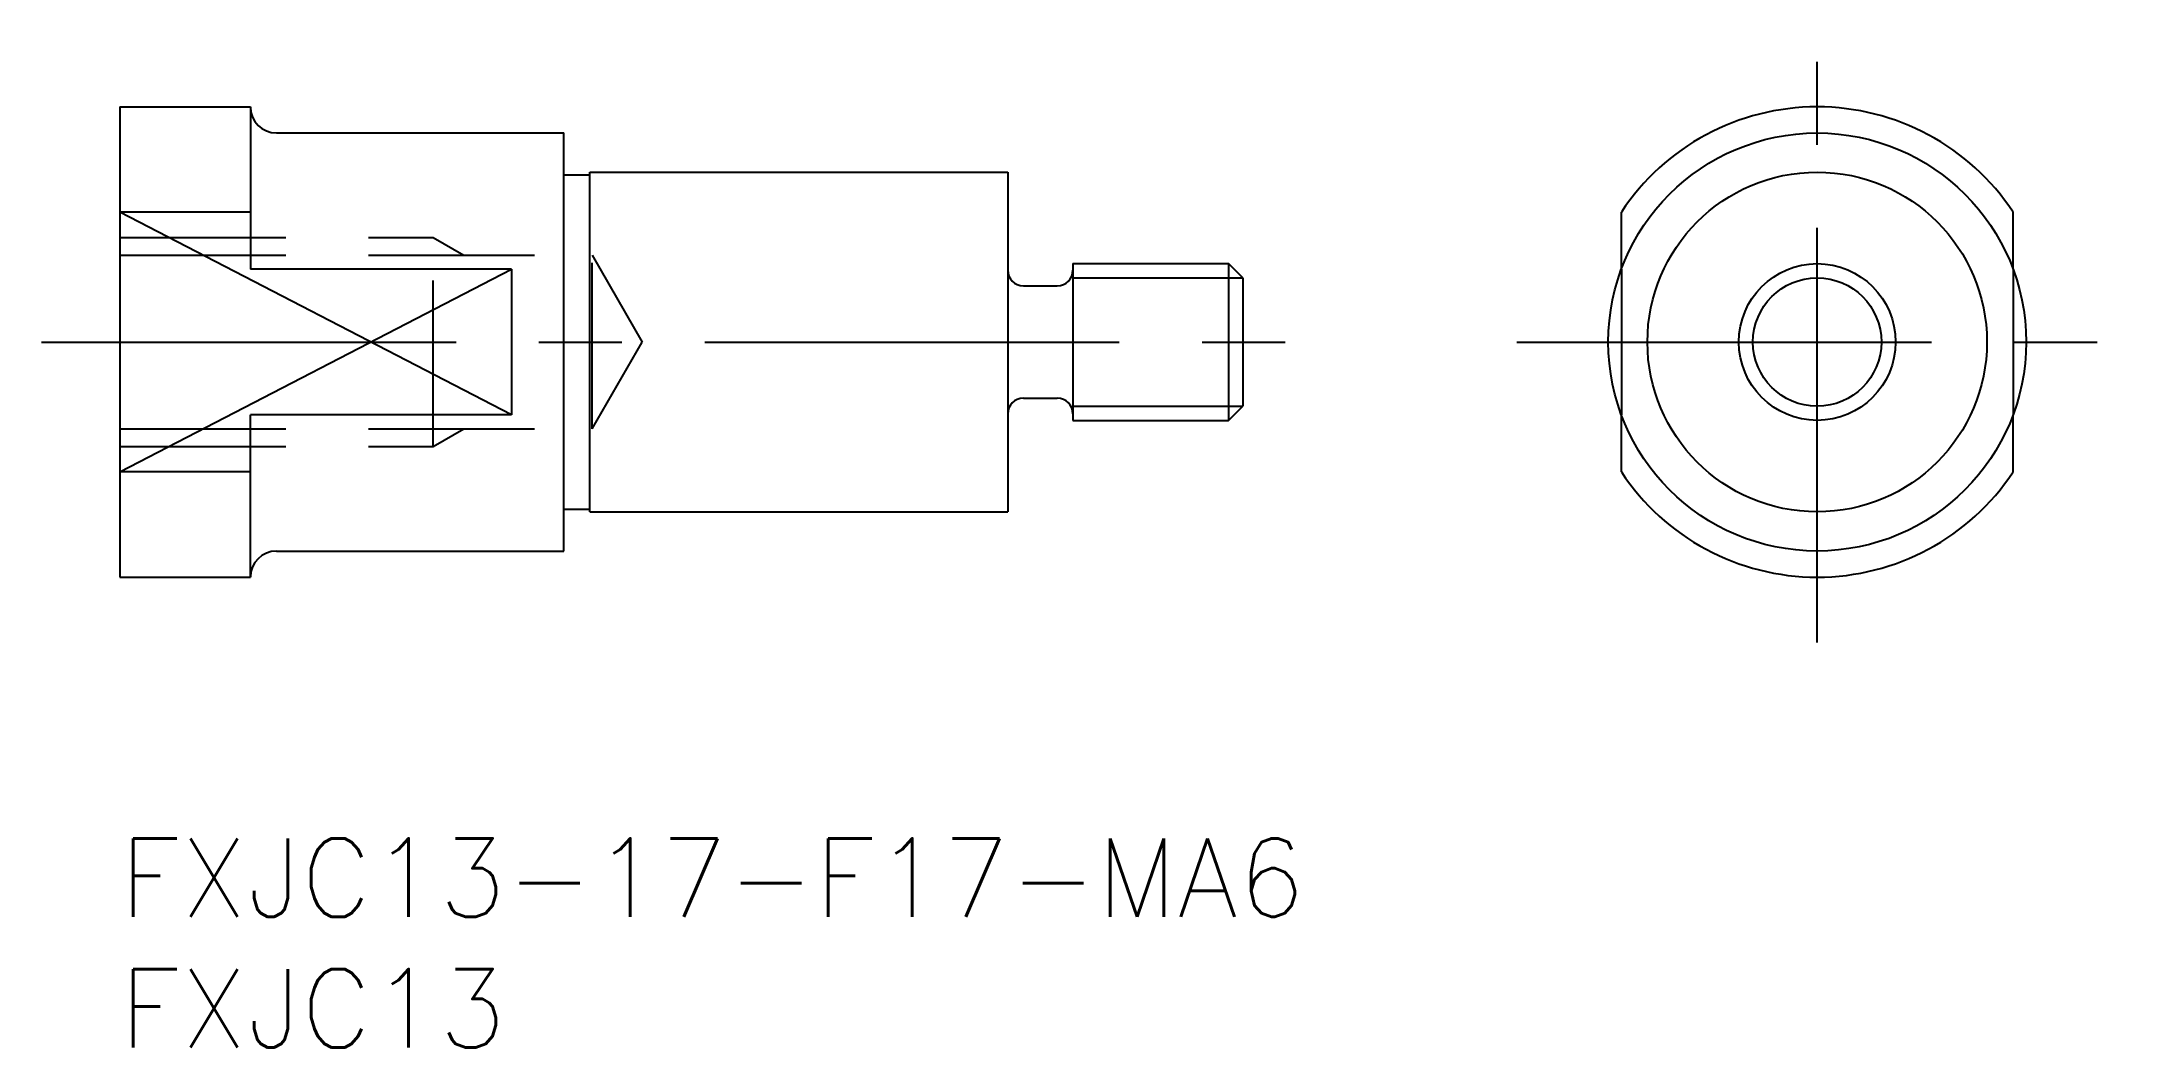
# Model space of a CAD drawing. Extents: x -3 to 76.5, y -8 to 30.5.
import ezdxf

# ---------------------------------------------------------------- set-up
doc = ezdxf.new("R2010")
doc.units = 0
doc.header["$LTSCALE"] = 0.5
doc.linetypes.add('CENTER', pattern=[50.8, 31.75, -6.35, 6.35, -6.35])
doc.linetypes.add('DASHED', pattern=[19.05, 12.7, -6.35])
for name, color, linetype in [('MSM_CENTER', 1, 'CENTER'), ('MSM_CONTINUOUS', 7, 'CONTINUOUS'), ('MSM_DASHED', 4, 'DASHED'), ('MSM_NARROW', 5, 'CONTINUOUS'), ('MSM_PART_NUMBER', 7, 'CONTINUOUS')]:
    doc.layers.add(name, color=color, linetype=linetype)
doc.styles.get("Standard").update_dxf_attribs({"font": 'txt.shx', "height": 3, "bigfont": 'bigfont.shx'})

# ---------------------------------------------------------------- blocks, each defined once
blk = doc.blocks.new('*U11')
at = {"layer": 'MSM_PART_NUMBER'}
blk.add_text('FXJC13-17-F17-MA6', height=3, dxfattribs=at).set_placement((0, -3))
blk = doc.blocks.new('*U12')
at = {"layer": 'MSM_PART_NUMBER'}
blk.add_text('FXJC13', height=3, dxfattribs=at).set_placement((0, -8))

msp = doc.modelspace()

# ---------------------------------------------------------------- linework, layer by layer
at = {"layer": 'MSM_CENTER'}
for p, q in [((65, 7.5), (65, 30.5)), ((-3, 19), (46, 19)), ((53.5, 19), (76.5, 19))]:
    msp.add_line(p, q, dxfattribs=at)
at = {"layer": 'MSM_CONTINUOUS'}
for p, q in [((0, 28), (0, 10)), ((0, 28), (5, 28)), ((5, 28), (5, 21.784)), ((6, 27), (17, 27)), ((17, 11), (17, 27)), ((18, 25.5), (34, 25.5)), ((18, 12.5), (18, 25.5)), ((34, 25.5), (34, 12.5)), ((17, 25.4), (18, 25.4)), ((5, 23.975), (0, 23.975)), ((57.5, 21.784), (57.5, 23.975)), ((72.5, 21.784), (72.5, 23.975)), ((15, 21.784), (5, 21.784)), ((15, 21.784), (15, 16.216)), ((36.5, 22), (42.458, 22)), ((36.5, 22), (36.5, 16)), ((43, 21.458), (42.458, 22)), ((42.458, 22), (42.458, 16)), ((34.6, 21.15), (35.9, 21.15)), ((43, 21.458), (43, 16.541)), ((34.6, 16.85), (35.9, 16.85)), ((15, 16.216), (5, 16.216)), ((5, 10), (5, 16.216)), ((36.5, 16), (42.458, 16)), ((42.458, 16), (43, 16.541)), ((57.5, 14.025), (57.5, 16.216)), ((72.5, 14.025), (72.5, 16.216)), ((5, 14.025), (0, 14.025)), ((17, 12.6), (18, 12.6)), ((18, 12.5), (34, 12.5)), ((6, 11), (17, 11)), ((0, 10), (5, 10))]:
    msp.add_line(p, q, dxfattribs=at)
for radius in [8, 6.5, 3]:
    msp.add_circle((65, 19), radius, dxfattribs=at)
for centre, radius, start, end in [((6, 28), 1, 180, 270), ((65, 19), 9, 33.55731, 146.44269), ((34.6, 21.75), 0.6, 180, 270), ((35.9, 21.75), 0.6, 270, 0), ((34.6, 16.25), 0.6, 90, 180), ((35.9, 16.25), 0.6, 0, 90), ((65, 19), 9, 213.55731, 326.44269), ((6, 10), 1, 90, 180)]:
    msp.add_arc(centre, radius, start, end, dxfattribs=at)
at = {"layer": 'MSM_DASHED'}
for p, q in [((0, 23), (12, 23)), ((0, 22.323), (18.081, 22.323)), ((12, 15), (12, 23)), ((12, 23), (13.172, 22.323)), ((18.081, 15.676), (18.081, 22.323)), ((18.081, 22.323), (20, 19)), ((57.5, 21.784), (57.5, 16.216)), ((72.5, 21.784), (72.5, 16.216)), ((18.081, 15.676), (20, 19)), ((0, 15.676), (18.081, 15.676)), ((12, 15), (13.172, 15.676)), ((0, 15), (12, 15))]:
    msp.add_line(p, q, dxfattribs=at)
at = {"layer": 'MSM_NARROW'}
for p, q in [((15, 16.216), (0, 23.975)), ((0, 14.025), (15, 21.784)), ((36.5, 21.458), (43, 21.458)), ((36.5, 16.541), (43, 16.541))]:
    msp.add_line(p, q, dxfattribs=at)
msp.add_circle((65, 19), 2.458, dxfattribs=at)

# ---------------------------------------------------------------- block references
at = {"layer": 'MSM_CONTINUOUS'}
for name in ['*U11', '*U12']:
    msp.add_blockref(name, (0, 0), dxfattribs=at)

doc.saveas('drawing.dxf')
